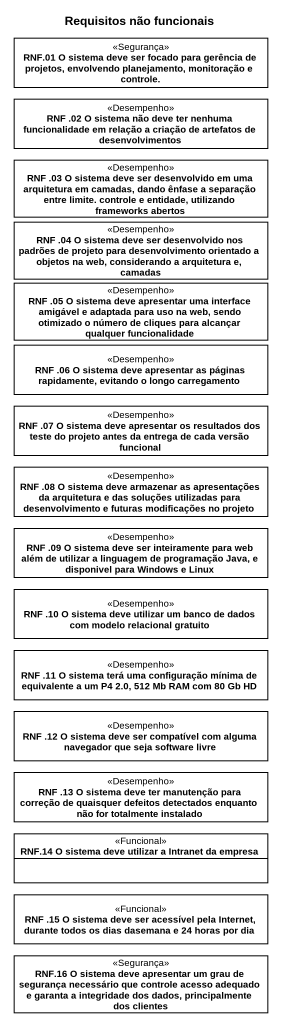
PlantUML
@startuml
title Requisitos não funcionais
hide circle
hide empty members
class "RNF.01 O sistema deve ser focado para gerência de projetos, envolvendo planejamento, monitoração e controle." as RNF_01_O_sistema_deve_ser <<Segurança>>
class "RNF .02 O sistema não deve ter nenhuma funcionalidade em relação a criação de artefatos de desenvolvimentos" as RNF_02_O_sistema_não_deve <<Desempenho>>
class "RNF .03 O sistema deve ser desenvolvido em uma arquitetura em camadas, dando ênfase a separação entre limite. controle e entidade, utilizando frameworks abertos" as RNF_03_O_sistema_deve_ser <<Desempenho>>
class "RNF .04 O sistema deve ser desenvolvido nos padrões de projeto para desenvolvimento orientado a objetos na web, considerando a arquitetura e, camadas" as RNF_04_O_sistema_deve_ser <<Desempenho>>
class "RNF .05 O sistema deve apresentar uma interface amigável e adaptada para uso na web, sendo otimizado o número de cliques para alcançar qualquer funcionalidade" as RNF_05_O_sistema_deve <<Desempenho>>
class "RNF .06 O sistema deve apresentar as páginas rapidamente, evitando o longo carregamento" as RNF_06_O_sistema_deve <<Desempenho>>
class "RNF .07 O sistema deve apresentar os resultados dos teste do projeto antes da entrega de cada versão funcional" as RNF_07_O_sistema_deve <<Desempenho>>
class "RNF .08 O sistema deve armazenar as apresentações da arquitetura e das soluções utilizadas para desenvolvimento e futuras modificações no projeto" as RNF_08_O_sistema_deve <<Desempenho>>
class "RNF .09 O sistema deve ser inteiramente para web além de utilizar a linguagem de programação Java, e disponivel para Windows e Linux" as RNF_09_O_sistema_deve_ser <<Desempenho>>
class "RNF .10 O sistema deve utilizar um banco de dados com modelo relacional gratuito" as RNF_10_O_sistema_deve <<Desempenho>>
class "RNF .11 O sistema terá uma configuração mínima de equivalente a um P4 2.0, 512 Mb RAM com 80 Gb HD" as RNF_11_O_sistema_terá_uma <<Desempenho>>
class "RNF .12 O sistema deve ser compatível com alguma navegador que seja software livre" as RNF_12_O_sistema_deve_ser <<Desempenho>>
class "RNF .13 O sistema deve ter manutenção para correção de quaisquer defeitos detectados enquanto não for totalmente instalado" as RNF_13_O_sistema_deve_ter <<Desempenho>>
class "RNF.14 O sistema deve utilizar a Intranet da empresa" as RNF_14_O_sistema_deve <<Funcional>>
class "RNF .15 O sistema deve ser acessível pela Internet, durante todos os dias dasemana e 24 horas por dia" as RNF_15_O_sistema_deve_ser <<Funcional>>
class "RNF.16 O sistema deve apresentar um grau de segurança necessário que controle acesso adequado e garanta a integridade dos dados, principalmente dos clientes" as RNF_16_O_sistema_deve <<Segurança>>
@enduml
